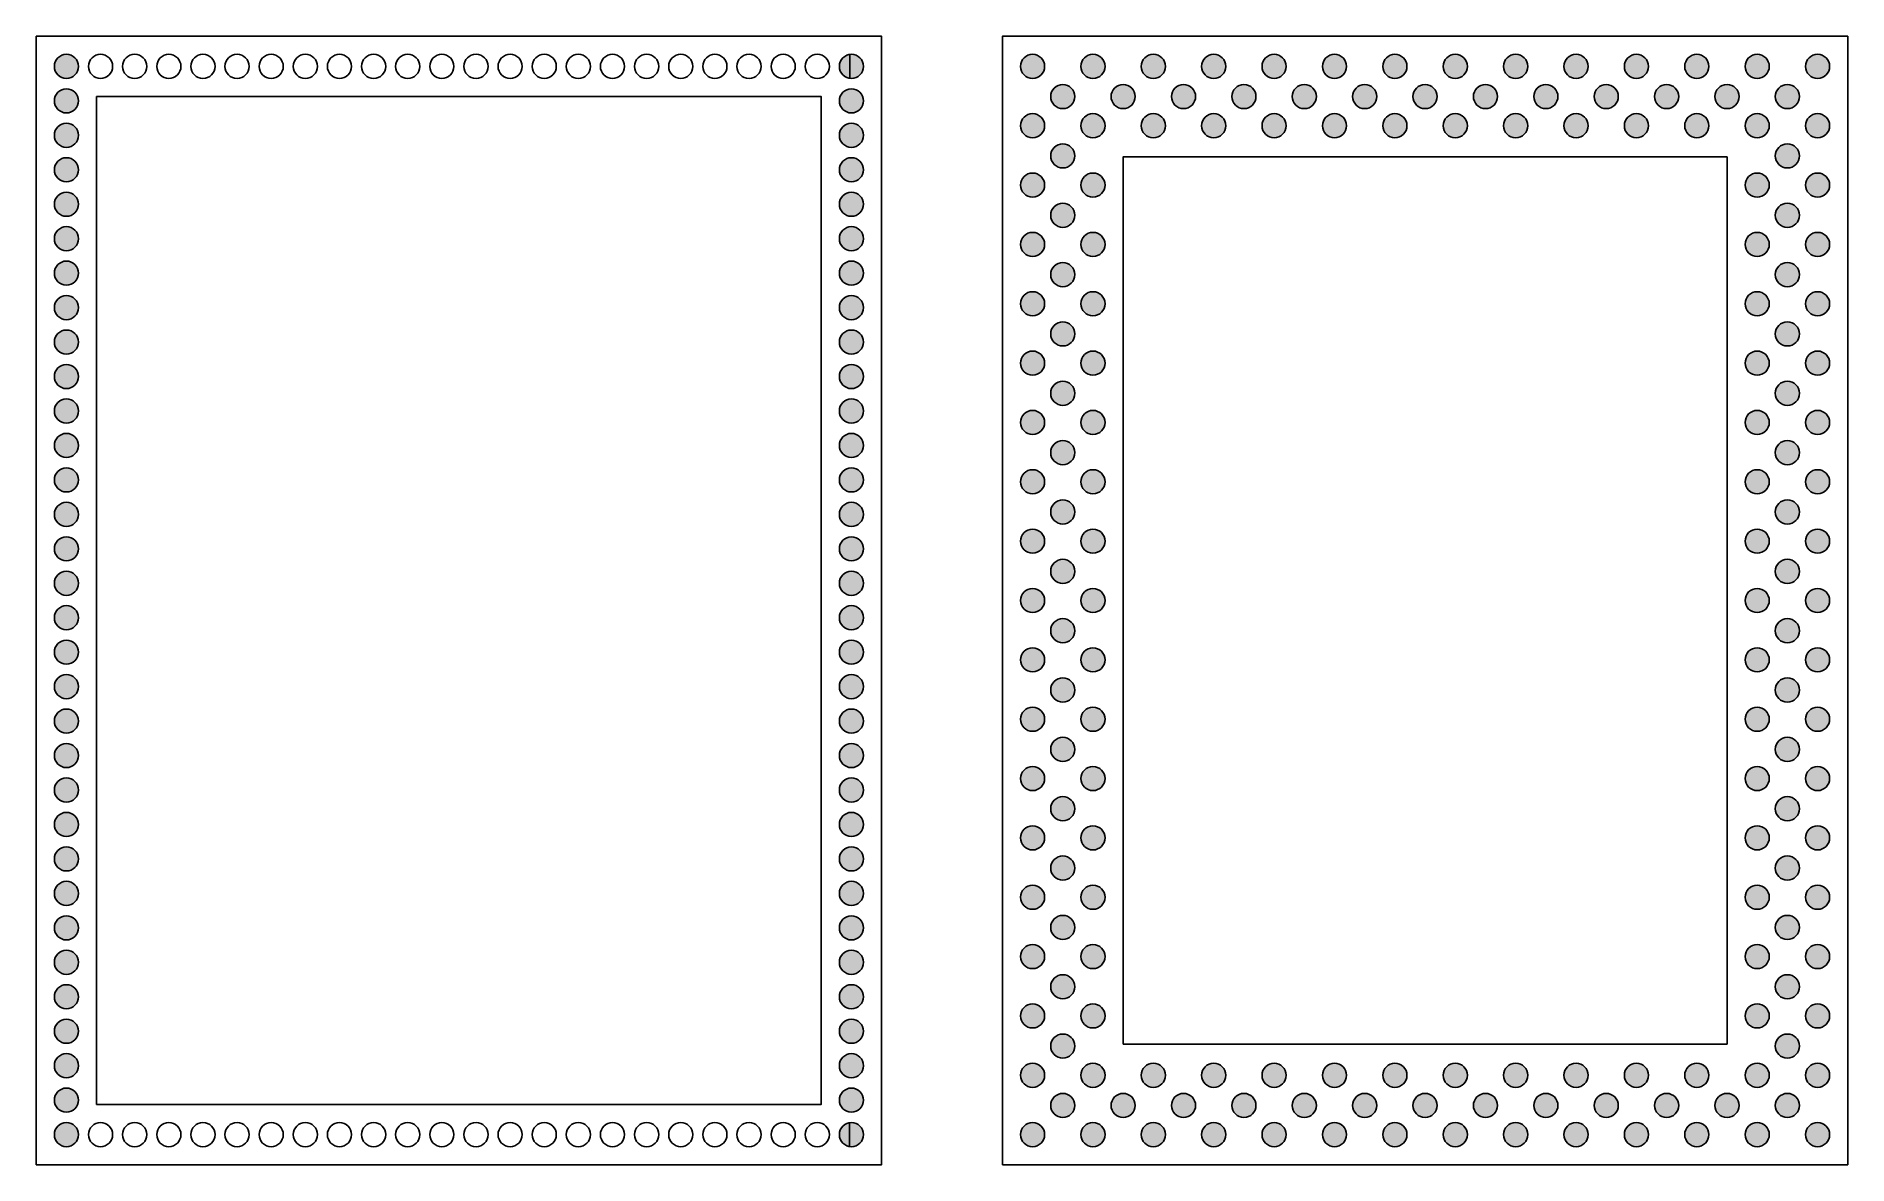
# Model space of a CAD drawing. Header units: millimetres. Extents: x 0 to 30, y 0 to 18.7.
import ezdxf

# ---------------------------------------------------------------- set-up
doc = ezdxf.new("R2010")
doc.units = ezdxf.units.MM
pattern_1 = [(0, (-0.5, -18.2), (0, 6.985), [5.08, -1.905]), (90, (-0.5, -18.2), (-6.985, 4e-16), [5.08, -1.905])]

# ---------------------------------------------------------------- blocks, each defined once
blk = doc.blocks.new('*U4')
h = blk.add_hatch()
h.set_pattern_fill('ANGLE', color=256)
h.set_pattern_definition(pattern_1)
h.paths.add_polyline_path([(-0.2, 0, 1), (0.2, 0, 1)])
blk.add_circle((0, 0), 0.2)
blk = doc.blocks.new('*U5')
at = {"color": 0, "linetype": 'ByBlock', "lineweight": -2, "transparency": 16777216}
for p in [(0, 0), (0.565, 0), (1.13, 0), (1.696, 0), (2.261, 0), (2.826, 0), (3.391, 0), (3.957, 0), (4.522, 0), (5.087, 0), (5.652, 0), (6.217, 0), (6.783, 0), (7.348, 0), (7.913, 0), (8.478, 0), (9.043, 0), (9.609, 0), (10.174, 0), (10.739, 0), (11.304, 0), (11.87, 0), (12.435, 0), (13, 0)]:
    blk.add_blockref('*U4', p, dxfattribs=at)
blk = doc.blocks.new('*U6')
h = blk.add_hatch(color=256)
h.dxf.hatch_style = 1
h.paths.add_polyline_path([(0.2, 0, 1), (-0.2, 0, 1)])
blk.add_circle((0, 0), 0.2)
blk = doc.blocks.new('*U7')
at = {"color": 0, "linetype": 'ByBlock', "lineweight": -2, "transparency": 16777216}
for p in [(0, 17.7), (0, 17.129), (0, 16.558), (0, 15.987), (0, 15.416), (0, 14.845), (0, 14.274), (0, 13.703), (0, 13.132), (0, 12.561), (0, 11.99), (0, 11.419), (0, 10.848), (0, 10.277), (0, 9.706), (0, 9.135), (0, 8.565), (0, 7.994), (0, 7.423), (0, 6.852), (0, 6.281), (0, 5.71), (0, 5.139), (0, 4.568), (0, 3.997), (0, 3.426), (0, 2.855), (0, 2.284), (0, 1.713), (0, 1.142), (0, 0.571), (0, 0)]:
    blk.add_blockref('*U6', p, dxfattribs=at)
blk = doc.blocks.new('*U8')
h = blk.add_hatch()
h.set_pattern_fill('ANGLE', color=256)
h.set_pattern_definition(pattern_1)
h.paths.add_polyline_path([(-0.2, 0, 1), (0.2, 0, 1)])
blk.add_circle((0, 0), 0.2)
blk = doc.blocks.new('*U10')
at = {"color": 0, "linetype": 'ByBlock', "lineweight": -2, "transparency": 16777216}
for p in [(0, 0), (0.565, 0), (1.13, 0), (1.696, 0), (2.261, 0), (2.826, 0), (3.391, 0), (3.957, 0), (4.522, 0), (5.087, 0), (5.652, 0), (6.217, 0), (6.783, 0), (7.348, 0), (7.913, 0), (8.478, 0), (9.043, 0), (9.609, 0), (10.174, 0), (10.739, 0), (11.304, 0), (11.87, 0), (12.435, 0), (13, 0)]:
    blk.add_blockref('*U8', p, dxfattribs=at)
blk = doc.blocks.new('*U11')
h = blk.add_hatch(color=256)
h.dxf.hatch_style = 1
h.paths.add_polyline_path([(0.2, 0, 1), (-0.2, 0, 1)])
blk.add_circle((0, 0), 0.2)
blk = doc.blocks.new('*U13')
at = {"color": 0, "linetype": 'ByBlock', "lineweight": -2, "transparency": 16777216}
for p in [(0, 17.7), (0, 17.129), (0, 16.558), (0, 15.987), (0, 15.416), (0, 14.845), (0, 14.274), (0, 13.703), (0, 13.132), (0, 12.561), (0, 11.99), (0, 11.419), (0, 10.848), (0, 10.277), (0, 9.706), (0, 9.135), (0, 8.565), (0, 7.994), (0, 7.423), (0, 6.852), (0, 6.281), (0, 5.71), (0, 5.139), (0, 4.568), (0, 3.997), (0, 3.426), (0, 2.855), (0, 2.284), (0, 1.713), (0, 1.142), (0, 0.571), (0, 0)]:
    blk.add_blockref('*U11', p, dxfattribs=at)

msp = doc.modelspace()

# ---------------------------------------------------------------- hatches: boundary and pattern name
h = msp.add_hatch(color=256)
h.dxf.hatch_style = 1
h.paths.add_polyline_path([(16.7, 18.2, 1), (16.3, 18.2, 1)])
h = msp.add_hatch(color=256)
h.dxf.hatch_style = 1
h.paths.add_polyline_path([(17.7, 18.2, 1), (17.3, 18.2, 1)])
h = msp.add_hatch(color=256)
h.dxf.hatch_style = 1
h.paths.add_polyline_path([(18.7, 18.2, 1), (18.3, 18.2, 1)])
h = msp.add_hatch(color=256)
h.dxf.hatch_style = 1
h.paths.add_polyline_path([(19.7, 18.2, 1), (19.3, 18.2, 1)])
h = msp.add_hatch(color=256)
h.dxf.hatch_style = 1
h.paths.add_polyline_path([(20.7, 18.2, 1), (20.3, 18.2, 1)])
h = msp.add_hatch(color=256)
h.dxf.hatch_style = 1
h.paths.add_polyline_path([(21.7, 18.2, 1), (21.3, 18.2, 1)])
h = msp.add_hatch(color=256)
h.dxf.hatch_style = 1
h.paths.add_polyline_path([(22.7, 18.2, 1), (22.3, 18.2, 1)])
h = msp.add_hatch(color=256)
h.dxf.hatch_style = 1
h.paths.add_polyline_path([(23.7, 18.2, 1), (23.3, 18.2, 1)])
h = msp.add_hatch(color=256)
h.dxf.hatch_style = 1
h.paths.add_polyline_path([(24.7, 18.2, 1), (24.3, 18.2, 1)])
h = msp.add_hatch(color=256)
h.dxf.hatch_style = 1
h.paths.add_polyline_path([(25.7, 18.2, 1), (25.3, 18.2, 1)])
h = msp.add_hatch(color=256)
h.dxf.hatch_style = 1
h.paths.add_polyline_path([(26.7, 18.2, 1), (26.3, 18.2, 1)])
h = msp.add_hatch(color=256)
h.dxf.hatch_style = 1
h.paths.add_polyline_path([(27.7, 18.2, 1), (27.3, 18.2, 1)])
h = msp.add_hatch(color=256)
h.dxf.hatch_style = 1
h.paths.add_polyline_path([(28.7, 18.2, 1), (28.3, 18.2, 1)])
h = msp.add_hatch(color=256)
h.dxf.hatch_style = 1
h.paths.add_polyline_path([(29.7, 18.2, 1), (29.3, 18.2, 1)])
h = msp.add_hatch(color=256)
h.dxf.hatch_style = 1
h.paths.add_polyline_path([(17.2, 17.7, 1), (16.8, 17.7, 1)])
h = msp.add_hatch(color=256)
h.dxf.hatch_style = 1
h.paths.add_polyline_path([(18.2, 17.7, 1), (17.8, 17.7, 1)])
h = msp.add_hatch(color=256)
h.dxf.hatch_style = 1
h.paths.add_polyline_path([(19.2, 17.7, 1), (18.8, 17.7, 1)])
h = msp.add_hatch(color=256)
h.dxf.hatch_style = 1
h.paths.add_polyline_path([(20.2, 17.7, 1), (19.8, 17.7, 1)])
h = msp.add_hatch(color=256)
h.dxf.hatch_style = 1
h.paths.add_polyline_path([(21.2, 17.7, 1), (20.8, 17.7, 1)])
h = msp.add_hatch(color=256)
h.dxf.hatch_style = 1
h.paths.add_polyline_path([(22.2, 17.7, 1), (21.8, 17.7, 1)])
h = msp.add_hatch(color=256)
h.dxf.hatch_style = 1
h.paths.add_polyline_path([(23.2, 17.7, 1), (22.8, 17.7, 1)])
h = msp.add_hatch(color=256)
h.dxf.hatch_style = 1
h.paths.add_polyline_path([(24.2, 17.7, 1), (23.8, 17.7, 1)])
h = msp.add_hatch(color=256)
h.dxf.hatch_style = 1
h.paths.add_polyline_path([(25.2, 17.7, 1), (24.8, 17.7, 1)])
h = msp.add_hatch(color=256)
h.dxf.hatch_style = 1
h.paths.add_polyline_path([(26.2, 17.7, 1), (25.8, 17.7, 1)])
h = msp.add_hatch(color=256)
h.dxf.hatch_style = 1
h.paths.add_polyline_path([(27.2, 17.7, 1), (26.8, 17.7, 1)])
h = msp.add_hatch(color=256)
h.dxf.hatch_style = 1
h.paths.add_polyline_path([(28.2, 17.7, 1), (27.8, 17.7, 1)])
h = msp.add_hatch(color=256)
h.dxf.hatch_style = 1
h.paths.add_polyline_path([(29.2, 17.7, 1), (28.8, 17.7, 1)])
h = msp.add_hatch(color=256)
h.dxf.hatch_style = 1
h.paths.add_polyline_path([(16.7, 17.217, 1), (16.3, 17.217, 1)])
h = msp.add_hatch(color=256)
h.dxf.hatch_style = 1
h.paths.add_polyline_path([(17.7, 17.217, 1), (17.3, 17.217, 1)])
h = msp.add_hatch(color=256)
h.dxf.hatch_style = 1
h.paths.add_polyline_path([(18.7, 17.217, 1), (18.3, 17.217, 1)])
h = msp.add_hatch(color=256)
h.dxf.hatch_style = 1
h.paths.add_polyline_path([(19.7, 17.217, 1), (19.3, 17.217, 1)])
h = msp.add_hatch(color=256)
h.dxf.hatch_style = 1
h.paths.add_polyline_path([(20.7, 17.217, 1), (20.3, 17.217, 1)])
h = msp.add_hatch(color=256)
h.dxf.hatch_style = 1
h.paths.add_polyline_path([(21.7, 17.217, 1), (21.3, 17.217, 1)])
h = msp.add_hatch(color=256)
h.dxf.hatch_style = 1
h.paths.add_polyline_path([(22.7, 17.217, 1), (22.3, 17.217, 1)])
h = msp.add_hatch(color=256)
h.dxf.hatch_style = 1
h.paths.add_polyline_path([(23.7, 17.217, 1), (23.3, 17.217, 1)])
h = msp.add_hatch(color=256)
h.dxf.hatch_style = 1
h.paths.add_polyline_path([(24.7, 17.217, 1), (24.3, 17.217, 1)])
h = msp.add_hatch(color=256)
h.dxf.hatch_style = 1
h.paths.add_polyline_path([(25.7, 17.217, 1), (25.3, 17.217, 1)])
h = msp.add_hatch(color=256)
h.dxf.hatch_style = 1
h.paths.add_polyline_path([(26.7, 17.217, 1), (26.3, 17.217, 1)])
h = msp.add_hatch(color=256)
h.dxf.hatch_style = 1
h.paths.add_polyline_path([(27.7, 17.217, 1), (27.3, 17.217, 1)])
h = msp.add_hatch(color=256)
h.dxf.hatch_style = 1
h.paths.add_polyline_path([(28.7, 17.217, 1), (28.3, 17.217, 1)])
h = msp.add_hatch(color=256)
h.dxf.hatch_style = 1
h.paths.add_polyline_path([(29.7, 17.217, 1), (29.3, 17.217, 1)])
h = msp.add_hatch(color=256)
h.dxf.hatch_style = 1
h.paths.add_polyline_path([(17.2, 16.717, 1), (16.8, 16.717, 1)])
h = msp.add_hatch(color=256)
h.dxf.hatch_style = 1
h.paths.add_polyline_path([(29.2, 16.717, 1), (28.8, 16.717, 1)])
h = msp.add_hatch(color=256)
h.dxf.hatch_style = 1
h.paths.add_polyline_path([(16.7, 16.233, 1), (16.3, 16.233, 1)])
h = msp.add_hatch(color=256)
h.dxf.hatch_style = 1
h.paths.add_polyline_path([(17.7, 16.233, 1), (17.3, 16.233, 1)])
h = msp.add_hatch(color=256)
h.dxf.hatch_style = 1
h.paths.add_polyline_path([(28.7, 16.233, 1), (28.3, 16.233, 1)])
h = msp.add_hatch(color=256)
h.dxf.hatch_style = 1
h.paths.add_polyline_path([(29.7, 16.233, 1), (29.3, 16.233, 1)])
h = msp.add_hatch(color=256)
h.dxf.hatch_style = 1
h.paths.add_polyline_path([(17.2, 15.733, 1), (16.8, 15.733, 1)])
h = msp.add_hatch(color=256)
h.dxf.hatch_style = 1
h.paths.add_polyline_path([(29.2, 15.733, 1), (28.8, 15.733, 1)])
h = msp.add_hatch(color=256)
h.dxf.hatch_style = 1
h.paths.add_polyline_path([(16.7, 15.25, 1), (16.3, 15.25, 1)])
h = msp.add_hatch(color=256)
h.dxf.hatch_style = 1
h.paths.add_polyline_path([(17.7, 15.25, 1), (17.3, 15.25, 1)])
h = msp.add_hatch(color=256)
h.dxf.hatch_style = 1
h.paths.add_polyline_path([(28.7, 15.25, 1), (28.3, 15.25, 1)])
h = msp.add_hatch(color=256)
h.dxf.hatch_style = 1
h.paths.add_polyline_path([(29.7, 15.25, 1), (29.3, 15.25, 1)])
h = msp.add_hatch(color=256)
h.dxf.hatch_style = 1
h.paths.add_polyline_path([(17.2, 14.75, 1), (16.8, 14.75, 1)])
h = msp.add_hatch(color=256)
h.dxf.hatch_style = 1
h.paths.add_polyline_path([(29.2, 14.75, 1), (28.8, 14.75, 1)])
h = msp.add_hatch(color=256)
h.dxf.hatch_style = 1
h.paths.add_polyline_path([(16.7, 14.267, 1), (16.3, 14.267, 1)])
h = msp.add_hatch(color=256)
h.dxf.hatch_style = 1
h.paths.add_polyline_path([(17.7, 14.267, 1), (17.3, 14.267, 1)])
h = msp.add_hatch(color=256)
h.dxf.hatch_style = 1
h.paths.add_polyline_path([(28.7, 14.267, 1), (28.3, 14.267, 1)])
h = msp.add_hatch(color=256)
h.dxf.hatch_style = 1
h.paths.add_polyline_path([(29.7, 14.267, 1), (29.3, 14.267, 1)])
h = msp.add_hatch(color=256)
h.dxf.hatch_style = 1
h.paths.add_polyline_path([(17.2, 13.767, 1), (16.8, 13.767, 1)])
h = msp.add_hatch(color=256)
h.dxf.hatch_style = 1
h.paths.add_polyline_path([(29.2, 13.767, 1), (28.8, 13.767, 1)])
h = msp.add_hatch(color=256)
h.dxf.hatch_style = 1
h.paths.add_polyline_path([(16.7, 13.283, 1), (16.3, 13.283, 1)])
h = msp.add_hatch(color=256)
h.dxf.hatch_style = 1
h.paths.add_polyline_path([(17.7, 13.283, 1), (17.3, 13.283, 1)])
h = msp.add_hatch(color=256)
h.dxf.hatch_style = 1
h.paths.add_polyline_path([(28.7, 13.283, 1), (28.3, 13.283, 1)])
h = msp.add_hatch(color=256)
h.dxf.hatch_style = 1
h.paths.add_polyline_path([(29.7, 13.283, 1), (29.3, 13.283, 1)])
h = msp.add_hatch(color=256)
h.dxf.hatch_style = 1
h.paths.add_polyline_path([(17.2, 12.783, 1), (16.8, 12.783, 1)])
h = msp.add_hatch(color=256)
h.dxf.hatch_style = 1
h.paths.add_polyline_path([(29.2, 12.783, 1), (28.8, 12.783, 1)])
h = msp.add_hatch(color=256)
h.dxf.hatch_style = 1
h.paths.add_polyline_path([(16.7, 12.3, 1), (16.3, 12.3, 1)])
h = msp.add_hatch(color=256)
h.dxf.hatch_style = 1
h.paths.add_polyline_path([(17.7, 12.3, 1), (17.3, 12.3, 1)])
h = msp.add_hatch(color=256)
h.dxf.hatch_style = 1
h.paths.add_polyline_path([(28.7, 12.3, 1), (28.3, 12.3, 1)])
h = msp.add_hatch(color=256)
h.dxf.hatch_style = 1
h.paths.add_polyline_path([(29.7, 12.3, 1), (29.3, 12.3, 1)])
h = msp.add_hatch(color=256)
h.dxf.hatch_style = 1
h.paths.add_polyline_path([(17.2, 11.8, 1), (16.8, 11.8, 1)])
h = msp.add_hatch(color=256)
h.dxf.hatch_style = 1
h.paths.add_polyline_path([(29.2, 11.8, 1), (28.8, 11.8, 1)])
h = msp.add_hatch(color=256)
h.dxf.hatch_style = 1
h.paths.add_polyline_path([(16.7, 11.317, 1), (16.3, 11.317, 1)])
h = msp.add_hatch(color=256)
h.dxf.hatch_style = 1
h.paths.add_polyline_path([(17.7, 11.317, 1), (17.3, 11.317, 1)])
h = msp.add_hatch(color=256)
h.dxf.hatch_style = 1
h.paths.add_polyline_path([(28.7, 11.317, 1), (28.3, 11.317, 1)])
h = msp.add_hatch(color=256)
h.dxf.hatch_style = 1
h.paths.add_polyline_path([(29.7, 11.317, 1), (29.3, 11.317, 1)])
h = msp.add_hatch(color=256)
h.dxf.hatch_style = 1
h.paths.add_polyline_path([(17.2, 10.817, 1), (16.8, 10.817, 1)])
h = msp.add_hatch(color=256)
h.dxf.hatch_style = 1
h.paths.add_polyline_path([(29.2, 10.817, 1), (28.8, 10.817, 1)])
h = msp.add_hatch(color=256)
h.dxf.hatch_style = 1
h.paths.add_polyline_path([(16.7, 10.333, 1), (16.3, 10.333, 1)])
h = msp.add_hatch(color=256)
h.dxf.hatch_style = 1
h.paths.add_polyline_path([(17.7, 10.333, 1), (17.3, 10.333, 1)])
h = msp.add_hatch(color=256)
h.dxf.hatch_style = 1
h.paths.add_polyline_path([(28.7, 10.333, 1), (28.3, 10.333, 1)])
h = msp.add_hatch(color=256)
h.dxf.hatch_style = 1
h.paths.add_polyline_path([(29.7, 10.333, 1), (29.3, 10.333, 1)])
h = msp.add_hatch(color=256)
h.dxf.hatch_style = 1
h.paths.add_polyline_path([(17.2, 9.833, 1), (16.8, 9.833, 1)])
h = msp.add_hatch(color=256)
h.dxf.hatch_style = 1
h.paths.add_polyline_path([(29.2, 9.833, 1), (28.8, 9.833, 1)])
h = msp.add_hatch(color=256)
h.dxf.hatch_style = 1
h.paths.add_polyline_path([(16.7, 9.35, 1), (16.3, 9.35, 1)])
h = msp.add_hatch(color=256)
h.dxf.hatch_style = 1
h.paths.add_polyline_path([(17.7, 9.35, 1), (17.3, 9.35, 1)])
h = msp.add_hatch(color=256)
h.dxf.hatch_style = 1
h.paths.add_polyline_path([(28.7, 9.35, 1), (28.3, 9.35, 1)])
h = msp.add_hatch(color=256)
h.dxf.hatch_style = 1
h.paths.add_polyline_path([(29.7, 9.35, 1), (29.3, 9.35, 1)])
h = msp.add_hatch(color=256)
h.dxf.hatch_style = 1
h.paths.add_polyline_path([(17.2, 8.85, 1), (16.8, 8.85, 1)])
h = msp.add_hatch(color=256)
h.dxf.hatch_style = 1
h.paths.add_polyline_path([(29.2, 8.85, 1), (28.8, 8.85, 1)])
h = msp.add_hatch(color=256)
h.dxf.hatch_style = 1
h.paths.add_polyline_path([(16.7, 8.367, 1), (16.3, 8.367, 1)])
h = msp.add_hatch(color=256)
h.dxf.hatch_style = 1
h.paths.add_polyline_path([(17.7, 8.367, 1), (17.3, 8.367, 1)])
h = msp.add_hatch(color=256)
h.dxf.hatch_style = 1
h.paths.add_polyline_path([(28.7, 8.367, 1), (28.3, 8.367, 1)])
h = msp.add_hatch(color=256)
h.dxf.hatch_style = 1
h.paths.add_polyline_path([(29.7, 8.367, 1), (29.3, 8.367, 1)])
h = msp.add_hatch(color=256)
h.dxf.hatch_style = 1
h.paths.add_polyline_path([(17.2, 7.867, 1), (16.8, 7.867, 1)])
h = msp.add_hatch(color=256)
h.dxf.hatch_style = 1
h.paths.add_polyline_path([(29.2, 7.867, 1), (28.8, 7.867, 1)])
h = msp.add_hatch(color=256)
h.dxf.hatch_style = 1
h.paths.add_polyline_path([(16.7, 7.383, 1), (16.3, 7.383, 1)])
h = msp.add_hatch(color=256)
h.dxf.hatch_style = 1
h.paths.add_polyline_path([(17.7, 7.383, 1), (17.3, 7.383, 1)])
h = msp.add_hatch(color=256)
h.dxf.hatch_style = 1
h.paths.add_polyline_path([(28.7, 7.383, 1), (28.3, 7.383, 1)])
h = msp.add_hatch(color=256)
h.dxf.hatch_style = 1
h.paths.add_polyline_path([(29.7, 7.383, 1), (29.3, 7.383, 1)])
h = msp.add_hatch(color=256)
h.dxf.hatch_style = 1
h.paths.add_polyline_path([(17.2, 6.883, 1), (16.8, 6.883, 1)])
h = msp.add_hatch(color=256)
h.dxf.hatch_style = 1
h.paths.add_polyline_path([(29.2, 6.883, 1), (28.8, 6.883, 1)])
h = msp.add_hatch(color=256)
h.dxf.hatch_style = 1
h.paths.add_polyline_path([(16.7, 6.4, 1), (16.3, 6.4, 1)])
h = msp.add_hatch(color=256)
h.dxf.hatch_style = 1
h.paths.add_polyline_path([(17.7, 6.4, 1), (17.3, 6.4, 1)])
h = msp.add_hatch(color=256)
h.dxf.hatch_style = 1
h.paths.add_polyline_path([(28.7, 6.4, 1), (28.3, 6.4, 1)])
h = msp.add_hatch(color=256)
h.dxf.hatch_style = 1
h.paths.add_polyline_path([(29.7, 6.4, 1), (29.3, 6.4, 1)])
h = msp.add_hatch(color=256)
h.dxf.hatch_style = 1
h.paths.add_polyline_path([(17.2, 5.9, 1), (16.8, 5.9, 1)])
h = msp.add_hatch(color=256)
h.dxf.hatch_style = 1
h.paths.add_polyline_path([(29.2, 5.9, 1), (28.8, 5.9, 1)])
h = msp.add_hatch(color=256)
h.dxf.hatch_style = 1
h.paths.add_polyline_path([(16.7, 5.417, 1), (16.3, 5.417, 1)])
h = msp.add_hatch(color=256)
h.dxf.hatch_style = 1
h.paths.add_polyline_path([(17.7, 5.417, 1), (17.3, 5.417, 1)])
h = msp.add_hatch(color=256)
h.dxf.hatch_style = 1
h.paths.add_polyline_path([(28.7, 5.417, 1), (28.3, 5.417, 1)])
h = msp.add_hatch(color=256)
h.dxf.hatch_style = 1
h.paths.add_polyline_path([(29.7, 5.417, 1), (29.3, 5.417, 1)])
h = msp.add_hatch(color=256)
h.dxf.hatch_style = 1
h.paths.add_polyline_path([(17.2, 4.917, 1), (16.8, 4.917, 1)])
h = msp.add_hatch(color=256)
h.dxf.hatch_style = 1
h.paths.add_polyline_path([(29.2, 4.917, 1), (28.8, 4.917, 1)])
h = msp.add_hatch(color=256)
h.dxf.hatch_style = 1
h.paths.add_polyline_path([(16.7, 4.433, 1), (16.3, 4.433, 1)])
h = msp.add_hatch(color=256)
h.dxf.hatch_style = 1
h.paths.add_polyline_path([(17.7, 4.433, 1), (17.3, 4.433, 1)])
h = msp.add_hatch(color=256)
h.dxf.hatch_style = 1
h.paths.add_polyline_path([(28.7, 4.433, 1), (28.3, 4.433, 1)])
h = msp.add_hatch(color=256)
h.dxf.hatch_style = 1
h.paths.add_polyline_path([(29.7, 4.433, 1), (29.3, 4.433, 1)])
h = msp.add_hatch(color=256)
h.dxf.hatch_style = 1
h.paths.add_polyline_path([(17.2, 3.933, 1), (16.8, 3.933, 1)])
h = msp.add_hatch(color=256)
h.dxf.hatch_style = 1
h.paths.add_polyline_path([(29.2, 3.933, 1), (28.8, 3.933, 1)])
h = msp.add_hatch(color=256)
h.dxf.hatch_style = 1
h.paths.add_polyline_path([(16.7, 3.45, 1), (16.3, 3.45, 1)])
h = msp.add_hatch(color=256)
h.dxf.hatch_style = 1
h.paths.add_polyline_path([(17.7, 3.45, 1), (17.3, 3.45, 1)])
h = msp.add_hatch(color=256)
h.dxf.hatch_style = 1
h.paths.add_polyline_path([(28.7, 3.45, 1), (28.3, 3.45, 1)])
h = msp.add_hatch(color=256)
h.dxf.hatch_style = 1
h.paths.add_polyline_path([(29.7, 3.45, 1), (29.3, 3.45, 1)])
h = msp.add_hatch(color=256)
h.dxf.hatch_style = 1
h.paths.add_polyline_path([(17.2, 2.95, 1), (16.8, 2.95, 1)])
h = msp.add_hatch(color=256)
h.dxf.hatch_style = 1
h.paths.add_polyline_path([(29.2, 2.95, 1), (28.8, 2.95, 1)])
h = msp.add_hatch(color=256)
h.dxf.hatch_style = 1
h.paths.add_polyline_path([(16.7, 2.467, 1), (16.3, 2.467, 1)])
h = msp.add_hatch(color=256)
h.dxf.hatch_style = 1
h.paths.add_polyline_path([(17.7, 2.467, 1), (17.3, 2.467, 1)])
h = msp.add_hatch(color=256)
h.dxf.hatch_style = 1
h.paths.add_polyline_path([(28.7, 2.467, 1), (28.3, 2.467, 1)])
h = msp.add_hatch(color=256)
h.dxf.hatch_style = 1
h.paths.add_polyline_path([(29.7, 2.467, 1), (29.3, 2.467, 1)])
h = msp.add_hatch(color=256)
h.dxf.hatch_style = 1
h.paths.add_polyline_path([(17.2, 1.967, 1), (16.8, 1.967, 1)])
h = msp.add_hatch(color=256)
h.dxf.hatch_style = 1
h.paths.add_polyline_path([(29.2, 1.967, 1), (28.8, 1.967, 1)])
h = msp.add_hatch(color=256)
h.dxf.hatch_style = 1
h.paths.add_polyline_path([(16.7, 1.483, 1), (16.3, 1.483, 1)])
h = msp.add_hatch(color=256)
h.dxf.hatch_style = 1
h.paths.add_polyline_path([(17.7, 1.483, 1), (17.3, 1.483, 1)])
h = msp.add_hatch(color=256)
h.dxf.hatch_style = 1
h.paths.add_polyline_path([(18.7, 1.483, 1), (18.3, 1.483, 1)])
h = msp.add_hatch(color=256)
h.dxf.hatch_style = 1
h.paths.add_polyline_path([(19.7, 1.483, 1), (19.3, 1.483, 1)])
h = msp.add_hatch(color=256)
h.dxf.hatch_style = 1
h.paths.add_polyline_path([(20.7, 1.483, 1), (20.3, 1.483, 1)])
h = msp.add_hatch(color=256)
h.dxf.hatch_style = 1
h.paths.add_polyline_path([(21.7, 1.483, 1), (21.3, 1.483, 1)])
h = msp.add_hatch(color=256)
h.dxf.hatch_style = 1
h.paths.add_polyline_path([(22.7, 1.483, 1), (22.3, 1.483, 1)])
h = msp.add_hatch(color=256)
h.dxf.hatch_style = 1
h.paths.add_polyline_path([(23.7, 1.483, 1), (23.3, 1.483, 1)])
h = msp.add_hatch(color=256)
h.dxf.hatch_style = 1
h.paths.add_polyline_path([(24.7, 1.483, 1), (24.3, 1.483, 1)])
h = msp.add_hatch(color=256)
h.dxf.hatch_style = 1
h.paths.add_polyline_path([(25.7, 1.483, 1), (25.3, 1.483, 1)])
h = msp.add_hatch(color=256)
h.dxf.hatch_style = 1
h.paths.add_polyline_path([(26.7, 1.483, 1), (26.3, 1.483, 1)])
h = msp.add_hatch(color=256)
h.dxf.hatch_style = 1
h.paths.add_polyline_path([(27.7, 1.483, 1), (27.3, 1.483, 1)])
h = msp.add_hatch(color=256)
h.dxf.hatch_style = 1
h.paths.add_polyline_path([(28.7, 1.483, 1), (28.3, 1.483, 1)])
h = msp.add_hatch(color=256)
h.dxf.hatch_style = 1
h.paths.add_polyline_path([(29.7, 1.483, 1), (29.3, 1.483, 1)])
h = msp.add_hatch(color=256)
h.dxf.hatch_style = 1
h.paths.add_polyline_path([(17.2, 0.983, 1), (16.8, 0.983, 1)])
h = msp.add_hatch(color=256)
h.dxf.hatch_style = 1
h.paths.add_polyline_path([(18.2, 0.983, 1), (17.8, 0.983, 1)])
h = msp.add_hatch(color=256)
h.dxf.hatch_style = 1
h.paths.add_polyline_path([(19.2, 0.983, 1), (18.8, 0.983, 1)])
h = msp.add_hatch(color=256)
h.dxf.hatch_style = 1
h.paths.add_polyline_path([(20.2, 0.983, 1), (19.8, 0.983, 1)])
h = msp.add_hatch(color=256)
h.dxf.hatch_style = 1
h.paths.add_polyline_path([(21.2, 0.983, 1), (20.8, 0.983, 1)])
h = msp.add_hatch(color=256)
h.dxf.hatch_style = 1
h.paths.add_polyline_path([(22.2, 0.983, 1), (21.8, 0.983, 1)])
h = msp.add_hatch(color=256)
h.dxf.hatch_style = 1
h.paths.add_polyline_path([(23.2, 0.983, 1), (22.8, 0.983, 1)])
h = msp.add_hatch(color=256)
h.dxf.hatch_style = 1
h.paths.add_polyline_path([(24.2, 0.983, 1), (23.8, 0.983, 1)])
h = msp.add_hatch(color=256)
h.dxf.hatch_style = 1
h.paths.add_polyline_path([(25.2, 0.983, 1), (24.8, 0.983, 1)])
h = msp.add_hatch(color=256)
h.dxf.hatch_style = 1
h.paths.add_polyline_path([(26.2, 0.983, 1), (25.8, 0.983, 1)])
h = msp.add_hatch(color=256)
h.dxf.hatch_style = 1
h.paths.add_polyline_path([(27.2, 0.983, 1), (26.8, 0.983, 1)])
h = msp.add_hatch(color=256)
h.dxf.hatch_style = 1
h.paths.add_polyline_path([(28.2, 0.983, 1), (27.8, 0.983, 1)])
h = msp.add_hatch(color=256)
h.dxf.hatch_style = 1
h.paths.add_polyline_path([(29.2, 0.983, 1), (28.8, 0.983, 1)])
h = msp.add_hatch(color=256)
h.dxf.hatch_style = 1
h.paths.add_polyline_path([(16.7, 0.5, 1), (16.3, 0.5, 1)])
h = msp.add_hatch(color=256)
h.dxf.hatch_style = 1
h.paths.add_polyline_path([(17.7, 0.5, 1), (17.3, 0.5, 1)])
h = msp.add_hatch(color=256)
h.dxf.hatch_style = 1
h.paths.add_polyline_path([(18.7, 0.5, 1), (18.3, 0.5, 1)])
h = msp.add_hatch(color=256)
h.dxf.hatch_style = 1
h.paths.add_polyline_path([(19.7, 0.5, 1), (19.3, 0.5, 1)])
h = msp.add_hatch(color=256)
h.dxf.hatch_style = 1
h.paths.add_polyline_path([(20.7, 0.5, 1), (20.3, 0.5, 1)])
h = msp.add_hatch(color=256)
h.dxf.hatch_style = 1
h.paths.add_polyline_path([(21.7, 0.5, 1), (21.3, 0.5, 1)])
h = msp.add_hatch(color=256)
h.dxf.hatch_style = 1
h.paths.add_polyline_path([(22.7, 0.5, 1), (22.3, 0.5, 1)])
h = msp.add_hatch(color=256)
h.dxf.hatch_style = 1
h.paths.add_polyline_path([(23.7, 0.5, 1), (23.3, 0.5, 1)])
h = msp.add_hatch(color=256)
h.dxf.hatch_style = 1
h.paths.add_polyline_path([(24.7, 0.5, 1), (24.3, 0.5, 1)])
h = msp.add_hatch(color=256)
h.dxf.hatch_style = 1
h.paths.add_polyline_path([(25.7, 0.5, 1), (25.3, 0.5, 1)])
h = msp.add_hatch(color=256)
h.dxf.hatch_style = 1
h.paths.add_polyline_path([(26.7, 0.5, 1), (26.3, 0.5, 1)])
h = msp.add_hatch(color=256)
h.dxf.hatch_style = 1
h.paths.add_polyline_path([(27.7, 0.5, 1), (27.3, 0.5, 1)])
h = msp.add_hatch(color=256)
h.dxf.hatch_style = 1
h.paths.add_polyline_path([(28.7, 0.5, 1), (28.3, 0.5, 1)])
h = msp.add_hatch(color=256)
h.dxf.hatch_style = 1
h.paths.add_polyline_path([(29.7, 0.5, 1), (29.3, 0.5, 1)])

# ---------------------------------------------------------------- linework, layer by layer
for points in [[(0, 0), (14, 0), (14, 18.7), (0, 18.7)], [(16, 0), (30, 0), (30, 18.7), (16, 18.7)], [(1, 1), (13, 1), (13, 17.7), (1, 17.7)], [(18, 2), (28, 2), (28, 16.7), (18, 16.7)]]:
    msp.add_lwpolyline(points, close=True)
for centre in [(16.5, 18.2), (17.5, 18.2), (18.5, 18.2), (19.5, 18.2), (20.5, 18.2), (21.5, 18.2), (22.5, 18.2), (23.5, 18.2), (24.5, 18.2), (25.5, 18.2), (26.5, 18.2), (27.5, 18.2), (28.5, 18.2), (29.5, 18.2), (17, 17.7), (18, 17.7), (19, 17.7), (20, 17.7), (21, 17.7), (22, 17.7), (23, 17.7), (24, 17.7), (25, 17.7), (26, 17.7), (27, 17.7), (28, 17.7), (29, 17.7), (16.5, 17.217), (17.5, 17.217), (18.5, 17.217), (19.5, 17.217), (20.5, 17.217), (21.5, 17.217), (22.5, 17.217), (23.5, 17.217), (24.5, 17.217), (25.5, 17.217), (26.5, 17.217), (27.5, 17.217), (28.5, 17.217), (29.5, 17.217), (17, 16.717), (29, 16.717), (16.5, 16.233), (17.5, 16.233), (28.5, 16.233), (29.5, 16.233), (17, 15.733), (29, 15.733), (16.5, 15.25), (17.5, 15.25), (28.5, 15.25), (29.5, 15.25), (17, 14.75), (29, 14.75), (16.5, 14.267), (17.5, 14.267), (28.5, 14.267), (29.5, 14.267), (17, 13.767), (29, 13.767), (16.5, 13.283), (17.5, 13.283), (28.5, 13.283), (29.5, 13.283), (17, 12.783), (29, 12.783), (16.5, 12.3), (17.5, 12.3), (28.5, 12.3), (29.5, 12.3), (17, 11.8), (29, 11.8), (16.5, 11.317), (17.5, 11.317), (28.5, 11.317), (29.5, 11.317), (17, 10.817), (29, 10.817), (16.5, 10.333), (17.5, 10.333), (28.5, 10.333), (29.5, 10.333), (17, 9.833), (29, 9.833), (16.5, 9.35), (17.5, 9.35), (28.5, 9.35), (29.5, 9.35), (17, 8.85), (29, 8.85), (16.5, 8.367), (17.5, 8.367), (28.5, 8.367), (29.5, 8.367), (17, 7.867), (29, 7.867), (16.5, 7.383), (17.5, 7.383), (28.5, 7.383), (29.5, 7.383), (17, 6.883), (29, 6.883), (16.5, 6.4), (17.5, 6.4), (28.5, 6.4), (29.5, 6.4), (17, 5.9), (29, 5.9), (16.5, 5.417), (17.5, 5.417), (28.5, 5.417), (29.5, 5.417), (17, 4.917), (29, 4.917), (16.5, 4.433), (17.5, 4.433), (28.5, 4.433), (29.5, 4.433), (17, 3.933), (29, 3.933), (16.5, 3.45), (17.5, 3.45), (28.5, 3.45), (29.5, 3.45), (17, 2.95), (29, 2.95), (16.5, 2.467), (17.5, 2.467), (28.5, 2.467), (29.5, 2.467), (17, 1.967), (29, 1.967), (16.5, 1.483), (17.5, 1.483), (18.5, 1.483), (19.5, 1.483), (20.5, 1.483), (21.5, 1.483), (22.5, 1.483), (23.5, 1.483), (24.5, 1.483), (25.5, 1.483), (26.5, 1.483), (27.5, 1.483), (28.5, 1.483), (29.5, 1.483), (17, 0.983), (18, 0.983), (19, 0.983), (20, 0.983), (21, 0.983), (22, 0.983), (23, 0.983), (24, 0.983), (25, 0.983), (26, 0.983), (27, 0.983), (28, 0.983), (29, 0.983), (16.5, 0.5), (17.5, 0.5), (18.5, 0.5), (19.5, 0.5), (20.5, 0.5), (21.5, 0.5), (22.5, 0.5), (23.5, 0.5), (24.5, 0.5), (25.5, 0.5), (26.5, 0.5), (27.5, 0.5), (28.5, 0.5), (29.5, 0.5)]:
    msp.add_circle(centre, 0.2)

# ---------------------------------------------------------------- block references
for name, p in [('*U5', (0.5, 18.2)), ('*U7', (13.5, 0.5))]:
    msp.add_blockref(name, p)
at = {"xscale": -1}
msp.add_blockref('*U13', (0.5, 0.5), dxfattribs=at)
at = {"xscale": -1, "rotation": 180}
msp.add_blockref('*U10', (0.5, 0.5), dxfattribs=at)

doc.saveas('drawing.dxf')
